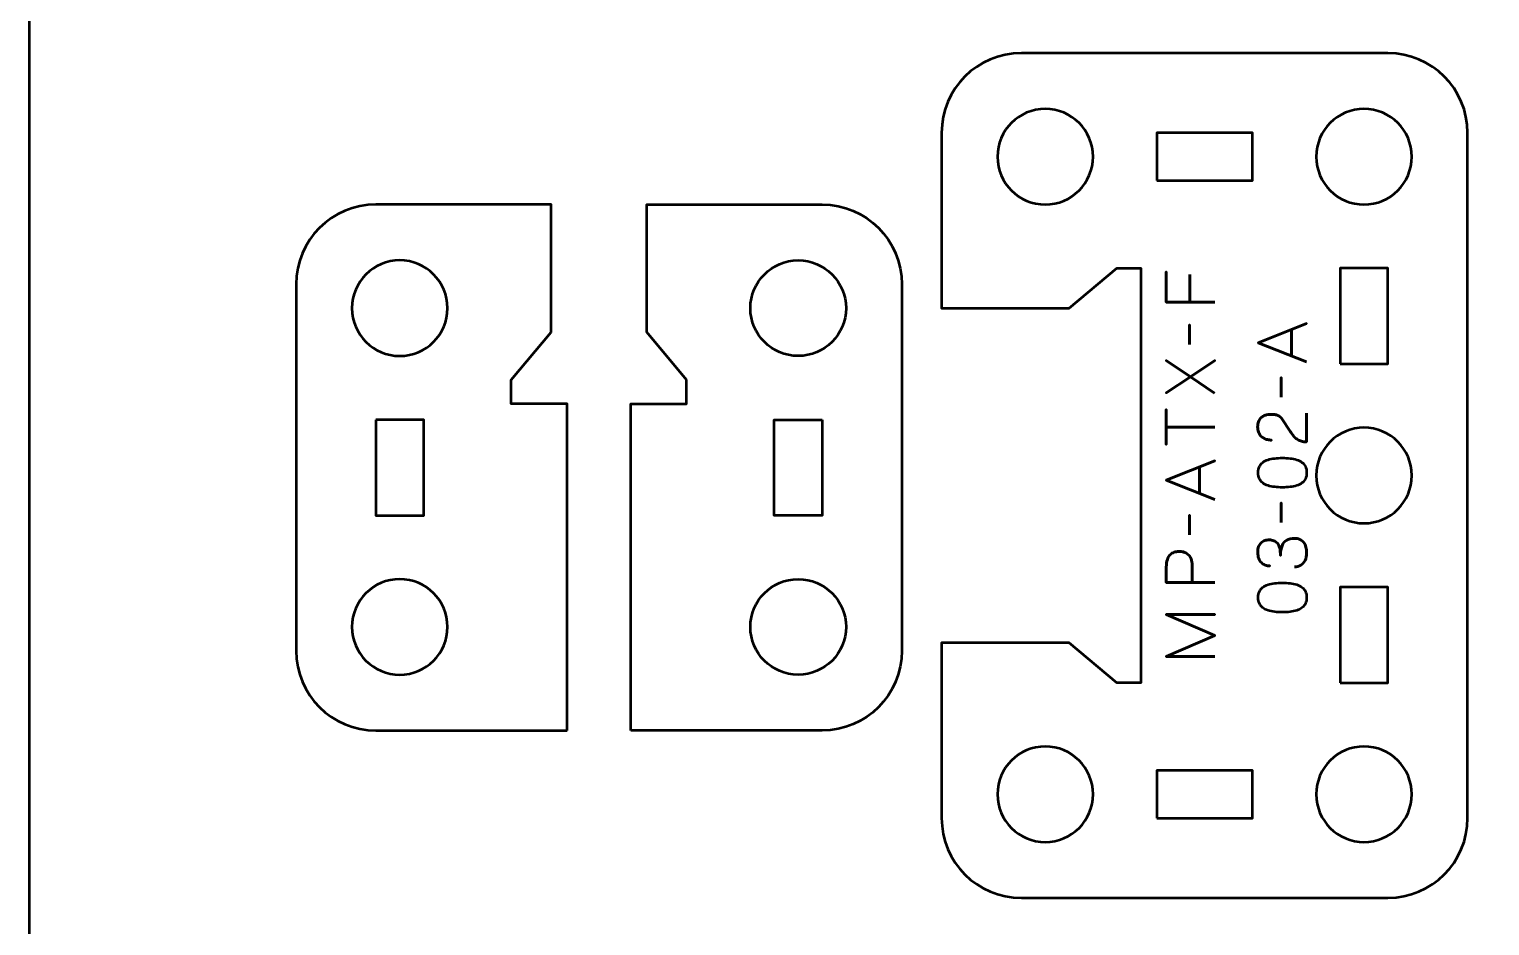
# Model space of a CAD drawing. Header units: centimetres. Extents: x -21 to 0, y -29.7 to 0.
# Drawn here: x -21 to -11.84, y -22.85 to -17.22 of the extents above; entities that cross this region are included whole.
import ezdxf

# ---------------------------------------------------------------- set-up
doc = ezdxf.new("R2010")
doc.units = ezdxf.units.CM
doc.header["$MEASUREMENT"] = 0
doc.layers.add('Layer 1', color=7, linetype='Continuous')

msp = doc.modelspace()

# ---------------------------------------------------------------- linework, layer by layer
at = {"layer": 'Layer 1', "color": 22, "lineweight": 53}
msp.add_open_spline([(-21, -29.19991), (-21, -29.19991), (-21, -0.49996), (-21, -0.49996), (-21, -0.49996), (-21, -0.22299), (-20.77691, 0), (-20.49991, 0), (-20.49991, 0), (-20.49991, 0), (-0.5001, 0), (-0.5001, 0), (-0.5001, 0), (-0.22296, 0), (0, -0.22299), (0, -0.49996), (0, -0.49996), (0, -0.49996), (0, -29.19991), (0, -29.19991), (0, -29.19991), (0, -29.47691), (-0.22296, -29.7), (-0.5001, -29.7), (-0.5001, -29.7), (-0.5001, -29.7), (-20.49991, -29.7), (-20.49991, -29.7), (-20.49991, -29.7), (-20.77691, -29.7), (-21, -29.47691), (-21, -29.19991)], degree=3, knots=[0, 0, 0, 0, 0.125, 0.125, 0.125, 0.125, 0.25, 0.25, 0.25, 0.25, 0.375, 0.375, 0.375, 0.375, 0.5, 0.5, 0.5, 0.5, 0.625, 0.625, 0.625, 0.625, 0.75, 0.75, 0.75, 0.75, 0.875, 0.875, 0.875, 0.875, 1, 1, 1, 1], dxfattribs=at)
at = {"layer": 'Layer 1', "color": 114, "lineweight": 53}
for points, knots in [([(-15.275, -22.17491), (-15.275, -22.17491), (-15.27501, -21.07497), (-15.27501, -21.07497), (-15.27501, -21.07497), (-15.27501, -21.07497), (-14.47501, -21.07498), (-14.47501, -21.07498), (-14.47501, -21.07498), (-14.47501, -21.07498), (-14.175, -21.32498), (-14.175, -21.32498), (-14.175, -21.32498), (-14.175, -21.32498), (-14.025, -21.32498), (-14.025, -21.32498), (-14.025, -21.32498), (-14.025, -21.32498), (-14.025, -21.07497), (-14.025, -21.07497), (-14.025, -21.07497), (-14.025, -21.07497), (-14.025, -18.97498), (-14.025, -18.97498), (-14.025, -18.97498), (-14.025, -18.97498), (-14.025, -18.72498), (-14.025, -18.72498), (-14.025, -18.72498), (-14.025, -18.72498), (-14.175, -18.72498), (-14.175, -18.72498), (-14.175, -18.72498), (-14.175, -18.72498), (-14.475, -18.97498), (-14.475, -18.97498), (-14.475, -18.97498), (-14.475, -18.97498), (-15.275, -18.97498), (-15.275, -18.97498), (-15.275, -18.97498), (-15.275, -18.97498), (-15.275, -17.87505), (-15.275, -17.87505), (-15.275, -17.87505), (-15.275, -17.59792), (-15.0519, -17.37496), (-14.7749, -17.37496), (-14.7749, -17.37496), (-14.7749, -17.37496), (-12.47498, -17.37496), (-12.47498, -17.37496), (-12.47498, -17.37496), (-12.19797, -17.37496), (-11.97502, -17.59792), (-11.97502, -17.87505), (-11.97502, -17.87505), (-11.97502, -17.87505), (-11.97502, -22.17491), (-11.97502, -22.17491), (-11.97502, -22.17491), (-11.97502, -22.45191), (-12.19797, -22.675), (-12.47498, -22.675), (-12.47498, -22.675), (-12.47498, -22.675), (-14.7749, -22.675), (-14.7749, -22.675), (-14.7749, -22.675), (-15.0519, -22.675), (-15.275, -22.45191), (-15.275, -22.17491)], [0, 0, 0, 0, 0.0555556, 0.0555556, 0.0555556, 0.0555556, 0.1111111, 0.1111111, 0.1111111, 0.1111111, 0.1666667, 0.1666667, 0.1666667, 0.1666667, 0.2222222, 0.2222222, 0.2222222, 0.2222222, 0.2777778, 0.2777778, 0.2777778, 0.2777778, 0.3333333, 0.3333333, 0.3333333, 0.3333333, 0.3888889, 0.3888889, 0.3888889, 0.3888889, 0.4444444, 0.4444444, 0.4444444, 0.4444444, 0.5, 0.5, 0.5, 0.5, 0.5555556, 0.5555556, 0.5555556, 0.5555556, 0.6111111, 0.6111111, 0.6111111, 0.6111111, 0.6666667, 0.6666667, 0.6666667, 0.6666667, 0.7222222, 0.7222222, 0.7222222, 0.7222222, 0.7777778, 0.7777778, 0.7777778, 0.7777778, 0.8333333, 0.8333333, 0.8333333, 0.8333333, 0.8888889, 0.8888889, 0.8888889, 0.8888889, 0.9444444, 0.9444444, 0.9444444, 0.9444444, 1, 1, 1, 1]), ([(-17.62501, -21.62497), (-17.62501, -21.62497), (-18.82494, -21.62498), (-18.82494, -21.62498), (-18.82494, -21.62498), (-19.10194, -21.62498), (-19.32503, -21.40203), (-19.32503, -21.12502), (-19.32503, -21.12502), (-19.32503, -21.12502), (-19.32503, -18.8251), (-19.32503, -18.8251), (-19.32503, -18.8251), (-19.32503, -18.5481), (-19.10194, -18.325), (-18.82494, -18.325), (-18.82494, -18.325), (-18.82494, -18.325), (-17.725, -18.32499), (-17.725, -18.32499), (-17.725, -18.32499), (-17.725, -18.32499), (-17.72502, -19.12499), (-17.72502, -19.12499), (-17.72502, -19.12499), (-17.72502, -19.12499), (-17.97502, -19.425), (-17.97502, -19.425), (-17.97502, -19.425), (-17.97502, -19.425), (-17.97502, -19.575), (-17.97502, -19.575), (-17.97502, -19.575), (-17.97502, -19.575), (-17.725, -19.575), (-17.725, -19.575), (-17.725, -19.575), (-17.725, -19.575), (-17.62501, -19.575), (-17.62501, -19.575), (-17.62501, -19.575), (-17.62501, -19.575), (-17.62501, -21.62497), (-17.62501, -21.62497)], [0, 0, 0, 0, 0.0909091, 0.0909091, 0.0909091, 0.0909091, 0.1818182, 0.1818182, 0.1818182, 0.1818182, 0.2727273, 0.2727273, 0.2727273, 0.2727273, 0.3636364, 0.3636364, 0.3636364, 0.3636364, 0.4545455, 0.4545455, 0.4545455, 0.4545455, 0.5454545, 0.5454545, 0.5454545, 0.5454545, 0.6363636, 0.6363636, 0.6363636, 0.6363636, 0.7272727, 0.7272727, 0.7272727, 0.7272727, 0.8181818, 0.8181818, 0.8181818, 0.8181818, 0.9090909, 0.9090909, 0.9090909, 0.9090909, 1, 1, 1, 1]), ([(-17.22503, -21.62497), (-17.22503, -21.62497), (-16.0251, -21.62498), (-16.0251, -21.62498), (-16.0251, -21.62498), (-15.7481, -21.62498), (-15.52501, -21.40203), (-15.52501, -21.12502), (-15.52501, -21.12502), (-15.52501, -21.12502), (-15.52501, -18.8251), (-15.52501, -18.8251), (-15.52501, -18.8251), (-15.52501, -18.5481), (-15.7481, -18.325), (-16.0251, -18.325), (-16.0251, -18.325), (-16.0251, -18.325), (-17.12504, -18.32499), (-17.12504, -18.32499), (-17.12504, -18.32499), (-17.12504, -18.32499), (-17.12502, -19.12499), (-17.12502, -19.12499), (-17.12502, -19.12499), (-17.12502, -19.12499), (-16.87502, -19.425), (-16.87502, -19.425), (-16.87502, -19.425), (-16.87502, -19.425), (-16.87502, -19.575), (-16.87502, -19.575), (-16.87502, -19.575), (-16.87502, -19.575), (-17.12504, -19.575), (-17.12504, -19.575), (-17.12504, -19.575), (-17.12504, -19.575), (-17.22503, -19.575), (-17.22503, -19.575), (-17.22503, -19.575), (-17.22503, -19.575), (-17.22503, -21.62497), (-17.22503, -21.62497)], [0, 0, 0, 0, 0.0909091, 0.0909091, 0.0909091, 0.0909091, 0.1818182, 0.1818182, 0.1818182, 0.1818182, 0.2727273, 0.2727273, 0.2727273, 0.2727273, 0.3636364, 0.3636364, 0.3636364, 0.3636364, 0.4545455, 0.4545455, 0.4545455, 0.4545455, 0.5454545, 0.5454545, 0.5454545, 0.5454545, 0.6363636, 0.6363636, 0.6363636, 0.6363636, 0.7272727, 0.7272727, 0.7272727, 0.7272727, 0.8181818, 0.8181818, 0.8181818, 0.8181818, 0.9090909, 0.9090909, 0.9090909, 0.9090909, 1, 1, 1, 1])]:
    msp.add_open_spline(points, degree=3, knots=knots, dxfattribs=at)
at = {"layer": 'Layer 1', "lineweight": 53}
for points in [[(-14.62497, -17.72499), (-14.4592, -17.72499), (-14.32497, -17.85931), (-14.32497, -18.02498), (-14.32497, -18.02498), (-14.32497, -18.19061), (-14.4592, -18.32498), (-14.62497, -18.32498), (-14.62497, -18.32498), (-14.79063, -18.32498), (-14.92497, -18.19061), (-14.92497, -18.02498), (-14.92497, -18.02498), (-14.92497, -17.85931), (-14.79063, -17.72499), (-14.62497, -17.72499)], [(-12.62491, -17.72499), (-12.45928, -17.72499), (-12.3249, -17.85931), (-12.3249, -18.02498), (-12.3249, -18.02498), (-12.3249, -18.19061), (-12.45928, -18.32498), (-12.62491, -18.32498), (-12.62491, -18.32498), (-12.79068, -18.32498), (-12.92491, -18.19061), (-12.92491, -18.02498), (-12.92491, -18.02498), (-12.92491, -17.85931), (-12.79068, -17.72499), (-12.62491, -17.72499)], [(-13.92495, -18.17505), (-13.92495, -18.17505), (-13.92495, -17.87505), (-13.92495, -17.87505), (-13.92495, -17.87505), (-13.92495, -17.87505), (-13.32496, -17.87505), (-13.32496, -17.87505), (-13.32496, -17.87505), (-13.32496, -17.87505), (-13.32496, -18.17505), (-13.32496, -18.17505), (-13.32496, -18.17505), (-13.32496, -18.17505), (-13.92495, -18.17505), (-13.92495, -18.17505)], [(-18.375, -18.97503), (-18.375, -19.1408), (-18.50923, -19.27503), (-18.67501, -19.27503), (-18.67501, -19.27503), (-18.84067, -19.27503), (-18.97501, -19.1408), (-18.97501, -18.97503), (-18.97501, -18.97503), (-18.97501, -18.80937), (-18.84067, -18.67503), (-18.67501, -18.67503), (-18.67501, -18.67503), (-18.50923, -18.67503), (-18.375, -18.80937), (-18.375, -18.97503)], [(-16.47504, -18.97503), (-16.47504, -19.1408), (-16.34081, -19.27503), (-16.17503, -19.27503), (-16.17503, -19.27503), (-16.00937, -19.27503), (-15.87503, -19.1408), (-15.87503, -18.97503), (-15.87503, -18.97503), (-15.87503, -18.80937), (-16.00937, -18.67503), (-16.17503, -18.67503), (-16.17503, -18.67503), (-16.34081, -18.67503), (-16.47504, -18.80937), (-16.47504, -18.97503)], [(-12.77498, -19.325), (-12.77498, -19.325), (-12.77498, -18.725), (-12.77498, -18.725), (-12.77498, -18.725), (-12.77498, -18.725), (-12.47498, -18.725), (-12.47498, -18.725), (-12.47498, -18.725), (-12.47498, -18.725), (-12.47498, -19.325), (-12.47498, -19.325), (-12.47498, -19.325), (-12.47498, -19.325), (-12.77498, -19.325), (-12.77498, -19.325)], [(-18.82494, -19.67505), (-18.82494, -19.67505), (-18.52493, -19.67505), (-18.52493, -19.67505), (-18.52493, -19.67505), (-18.52493, -19.67505), (-18.52493, -20.27504), (-18.52493, -20.27504), (-18.52493, -20.27504), (-18.52493, -20.27504), (-18.82494, -20.27504), (-18.82494, -20.27504), (-18.82494, -20.27504), (-18.82494, -20.27504), (-18.82494, -19.67505), (-18.82494, -19.67505)], [(-16.0251, -19.67505), (-16.0251, -19.67505), (-16.32511, -19.67505), (-16.32511, -19.67505), (-16.32511, -19.67505), (-16.32511, -19.67505), (-16.32511, -20.27504), (-16.32511, -20.27504), (-16.32511, -20.27504), (-16.32511, -20.27504), (-16.0251, -20.27504), (-16.0251, -20.27504), (-16.0251, -20.27504), (-16.0251, -20.27504), (-16.0251, -19.67505), (-16.0251, -19.67505)], [(-12.62491, -19.72491), (-12.45928, -19.72491), (-12.3249, -19.85928), (-12.3249, -20.02491), (-12.3249, -20.02491), (-12.3249, -20.19068), (-12.45928, -20.32491), (-12.62491, -20.32491), (-12.62491, -20.32491), (-12.79068, -20.32491), (-12.92491, -20.19068), (-12.92491, -20.02491), (-12.92491, -20.02491), (-12.92491, -19.85928), (-12.79068, -19.72491), (-12.62491, -19.72491)], [(-18.375, -20.97509), (-18.375, -21.14072), (-18.50923, -21.2751), (-18.67501, -21.2751), (-18.67501, -21.2751), (-18.84067, -21.2751), (-18.97501, -21.14072), (-18.97501, -20.97509), (-18.97501, -20.97509), (-18.97501, -20.80932), (-18.84067, -20.67509), (-18.67501, -20.67509), (-18.67501, -20.67509), (-18.50923, -20.67509), (-18.375, -20.80932), (-18.375, -20.97509)], [(-16.47504, -20.97509), (-16.47504, -21.14072), (-16.34081, -21.2751), (-16.17503, -21.2751), (-16.17503, -21.2751), (-16.00937, -21.2751), (-15.87503, -21.14072), (-15.87503, -20.97509), (-15.87503, -20.97509), (-15.87503, -20.80932), (-16.00937, -20.67509), (-16.17503, -20.67509), (-16.17503, -20.67509), (-16.34081, -20.67509), (-16.47504, -20.80932), (-16.47504, -20.97509)], [(-12.77498, -21.32496), (-12.77498, -21.32496), (-12.77498, -20.72496), (-12.77498, -20.72496), (-12.77498, -20.72496), (-12.77498, -20.72496), (-12.47498, -20.72496), (-12.47498, -20.72496), (-12.47498, -20.72496), (-12.47498, -20.72496), (-12.47498, -21.32496), (-12.47498, -21.32496), (-12.47498, -21.32496), (-12.47498, -21.32496), (-12.77498, -21.32496), (-12.77498, -21.32496)], [(-14.62497, -21.72497), (-14.4592, -21.72497), (-14.32497, -21.8592), (-14.32497, -22.02498), (-14.32497, -22.02498), (-14.32497, -22.19064), (-14.4592, -22.32498), (-14.62497, -22.32498), (-14.62497, -22.32498), (-14.79063, -22.32498), (-14.92497, -22.19064), (-14.92497, -22.02498), (-14.92497, -22.02498), (-14.92497, -21.8592), (-14.79063, -21.72497), (-14.62497, -21.72497)], [(-12.62491, -21.72497), (-12.45928, -21.72497), (-12.3249, -21.8592), (-12.3249, -22.02498), (-12.3249, -22.02498), (-12.3249, -22.19064), (-12.45928, -22.32498), (-12.62491, -22.32498), (-12.62491, -22.32498), (-12.79068, -22.32498), (-12.92491, -22.19064), (-12.92491, -22.02498), (-12.92491, -22.02498), (-12.92491, -21.8592), (-12.79068, -21.72497), (-12.62491, -21.72497)], [(-13.92495, -22.17491), (-13.92495, -22.17491), (-13.92495, -21.8749), (-13.92495, -21.8749), (-13.92495, -21.8749), (-13.92495, -21.8749), (-13.32496, -21.8749), (-13.32496, -21.8749), (-13.32496, -21.8749), (-13.32496, -21.8749), (-13.32496, -22.17491), (-13.32496, -22.17491), (-13.32496, -22.17491), (-13.32496, -22.17491), (-13.92495, -22.17491), (-13.92495, -22.17491)]]:
    msp.add_open_spline(points, degree=3, knots=[0, 0, 0, 0, 0.25, 0.25, 0.25, 0.25, 0.5, 0.5, 0.5, 0.5, 0.75, 0.75, 0.75, 0.75, 1, 1, 1, 1], dxfattribs=at)
at = {"layer": 'Layer 1', "color": 30, "lineweight": 53}
for points, knots in [([(-13.55995, -18.93681), (-13.55995, -18.93681), (-13.86517, -18.93681), (-13.86517, -18.93681), (-13.86517, -18.93681), (-13.86517, -18.93681), (-13.86517, -18.74758), (-13.86517, -18.74758), (-13.86517, -18.74758), (-13.86517, -18.74758), (-13.86517, -18.93681), (-13.86517, -18.93681), (-13.86517, -18.93681), (-13.86517, -18.93681), (-13.55995, -18.93681), (-13.55995, -18.93681)], [0, 0, 0, 0, 0.25, 0.25, 0.25, 0.25, 0.5, 0.5, 0.5, 0.5, 0.75, 0.75, 0.75, 0.75, 1, 1, 1, 1]), ([(-13.71701, -18.76494), (-13.71701, -18.76494), (-13.71701, -18.93681), (-13.71701, -18.93681), (-13.71701, -18.93681), (-13.71701, -18.93681), (-13.71701, -18.76494), (-13.71701, -18.76494)], [0, 0, 0, 0, 0.5, 0.5, 0.5, 0.5, 1, 1, 1, 1]), ([(-13.71955, -19.20266), (-13.71955, -19.20266), (-13.71955, -19.07947), (-13.71955, -19.07947), (-13.71955, -19.07947), (-13.71955, -19.07947), (-13.71955, -19.20266), (-13.71955, -19.20266)], [0, 0, 0, 0, 0.5, 0.5, 0.5, 0.5, 1, 1, 1, 1]), ([(-12.98464, -19.31293), (-12.98464, -19.31293), (-13.28986, -19.19186), (-13.28986, -19.19186), (-13.28986, -19.19186), (-13.28986, -19.19186), (-12.98464, -19.07036), (-12.98464, -19.07036), (-12.98464, -19.07036), (-12.98464, -19.07036), (-13.28986, -19.19186), (-13.28986, -19.19186), (-13.28986, -19.19186), (-13.28986, -19.19186), (-12.98464, -19.31293), (-12.98464, -19.31293)], [0, 0, 0, 0, 0.25, 0.25, 0.25, 0.25, 0.5, 0.5, 0.5, 0.5, 0.75, 0.75, 0.75, 0.75, 1, 1, 1, 1]), ([(-13.08074, -19.27483), (-13.08074, -19.27483), (-13.08074, -19.10889), (-13.08074, -19.10889), (-13.08074, -19.10889), (-13.08074, -19.10889), (-13.08074, -19.27483), (-13.08074, -19.27483)], [0, 0, 0, 0, 0.5, 0.5, 0.5, 0.5, 1, 1, 1, 1]), ([(-13.56207, -19.5083), (-13.56207, -19.5083), (-13.71362, -19.40585), (-13.71362, -19.40585), (-13.71362, -19.40585), (-13.71362, -19.40585), (-13.86517, -19.50661), (-13.86517, -19.50661), (-13.86517, -19.50661), (-13.86517, -19.50661), (-13.71362, -19.40585), (-13.71362, -19.40585), (-13.71362, -19.40585), (-13.71362, -19.40585), (-13.86517, -19.30383), (-13.86517, -19.30383), (-13.86517, -19.30383), (-13.86517, -19.30383), (-13.71362, -19.40585), (-13.71362, -19.40585), (-13.71362, -19.40585), (-13.71362, -19.40585), (-13.55995, -19.30383), (-13.55995, -19.30383), (-13.55995, -19.30383), (-13.55995, -19.30383), (-13.71362, -19.40585), (-13.71362, -19.40585), (-13.71362, -19.40585), (-13.71362, -19.40585), (-13.56207, -19.5083), (-13.56207, -19.5083)], [0, 0, 0, 0, 0.125, 0.125, 0.125, 0.125, 0.25, 0.25, 0.25, 0.25, 0.375, 0.375, 0.375, 0.375, 0.5, 0.5, 0.5, 0.5, 0.625, 0.625, 0.625, 0.625, 0.75, 0.75, 0.75, 0.75, 0.875, 0.875, 0.875, 0.875, 1, 1, 1, 1]), ([(-13.14424, -19.53306), (-13.14424, -19.53306), (-13.14424, -19.40987), (-13.14424, -19.40987), (-13.14424, -19.40987), (-13.14424, -19.40987), (-13.14424, -19.53306), (-13.14424, -19.53306)], [0, 0, 0, 0, 0.5, 0.5, 0.5, 0.5, 1, 1, 1, 1]), ([(-13.55995, -19.72081), (-13.55995, -19.72081), (-13.86517, -19.72081), (-13.86517, -19.72081), (-13.86517, -19.72081), (-13.86517, -19.72081), (-13.86517, -19.83045), (-13.86517, -19.83045), (-13.86517, -19.83045), (-13.86517, -19.83045), (-13.86517, -19.61032), (-13.86517, -19.61032), (-13.86517, -19.61032), (-13.86517, -19.61032), (-13.86517, -19.72081), (-13.86517, -19.72081), (-13.86517, -19.72081), (-13.86517, -19.72081), (-13.55995, -19.72081), (-13.55995, -19.72081)], [0, 0, 0, 0, 0.2, 0.2, 0.2, 0.2, 0.4, 0.4, 0.4, 0.4, 0.6, 0.6, 0.6, 0.6, 0.8, 0.8, 0.8, 0.8, 1, 1, 1, 1]), ([(-12.98464, -19.63296), (-12.98464, -19.63296), (-12.98464, -19.81457), (-12.98464, -19.81457), (-12.98464, -19.81457), (-12.99692, -19.81422), (-13.00778, -19.81267), (-13.0171, -19.81005), (-13.0171, -19.81005), (-13.02641, -19.80737), (-13.03459, -19.80378), (-13.04165, -19.79933), (-13.04165, -19.79933), (-13.0487, -19.79481), (-13.05498, -19.78966), (-13.06049, -19.78381), (-13.06049, -19.78381), (-13.06606, -19.77795), (-13.07114, -19.77167), (-13.07594, -19.7649), (-13.07594, -19.7649), (-13.08067, -19.75813), (-13.08539, -19.75114), (-13.09005, -19.74387), (-13.09005, -19.74387), (-13.09005, -19.74387), (-13.13831, -19.67148), (-13.13831, -19.67148), (-13.13831, -19.67148), (-13.14353, -19.66408), (-13.14917, -19.65829), (-13.15538, -19.6542), (-13.15538, -19.6542), (-13.16152, -19.65004), (-13.16801, -19.64714), (-13.17479, -19.64538), (-13.17479, -19.64538), (-13.18163, -19.64369), (-13.18854, -19.64263), (-13.19567, -19.64228), (-13.19567, -19.64228), (-13.2028, -19.64192), (-13.20992, -19.64178), (-13.21705, -19.64185), (-13.21705, -19.64185), (-13.2229, -19.64185), (-13.22918, -19.64263), (-13.23596, -19.64418), (-13.23596, -19.64418), (-13.24266, -19.6458), (-13.24936, -19.64834), (-13.25599, -19.65194), (-13.25599, -19.65194), (-13.26263, -19.65554), (-13.26869, -19.66034), (-13.2742, -19.66633), (-13.2742, -19.66633), (-13.27963, -19.67233), (-13.284, -19.67974), (-13.28732, -19.68856), (-13.28732, -19.68856), (-13.29064, -19.69738), (-13.29233, -19.70775), (-13.2924, -19.71974), (-13.2924, -19.71974), (-13.29233, -19.73181), (-13.29064, -19.74246), (-13.28739, -19.75164), (-13.28739, -19.75164), (-13.28415, -19.76081), (-13.27963, -19.76864), (-13.27392, -19.77513), (-13.27392, -19.77513), (-13.2682, -19.78162), (-13.26157, -19.78684), (-13.25416, -19.79093), (-13.25416, -19.79093), (-13.24675, -19.79503), (-13.23885, -19.79799), (-13.23052, -19.79989), (-13.23052, -19.79989), (-13.2222, -19.8018), (-13.21373, -19.80272), (-13.20519, -19.80272), (-13.20519, -19.80272), (-13.21373, -19.80272), (-13.2222, -19.8018), (-13.23052, -19.79989), (-13.23052, -19.79989), (-13.23885, -19.79799), (-13.24675, -19.79503), (-13.25416, -19.79093), (-13.25416, -19.79093), (-13.26157, -19.78684), (-13.2682, -19.78162), (-13.27392, -19.77513), (-13.27392, -19.77513), (-13.27963, -19.76864), (-13.28415, -19.76081), (-13.28739, -19.75164), (-13.28739, -19.75164), (-13.29064, -19.74246), (-13.29233, -19.73181), (-13.2924, -19.71974), (-13.2924, -19.71974), (-13.29233, -19.70775), (-13.29064, -19.69738), (-13.28732, -19.68856), (-13.28732, -19.68856), (-13.284, -19.67974), (-13.27963, -19.67233), (-13.2742, -19.66633), (-13.2742, -19.66633), (-13.26869, -19.66034), (-13.26263, -19.65554), (-13.25599, -19.65194), (-13.25599, -19.65194), (-13.24936, -19.64834), (-13.24266, -19.6458), (-13.23596, -19.64418), (-13.23596, -19.64418), (-13.22918, -19.64263), (-13.2229, -19.64185), (-13.21705, -19.64185), (-13.21705, -19.64185), (-13.20992, -19.64178), (-13.2028, -19.64192), (-13.19567, -19.64228), (-13.19567, -19.64228), (-13.18854, -19.64263), (-13.18163, -19.64369), (-13.17479, -19.64538), (-13.17479, -19.64538), (-13.16801, -19.64714), (-13.16152, -19.65004), (-13.15538, -19.6542), (-13.15538, -19.6542), (-13.14917, -19.65829), (-13.14353, -19.66408), (-13.13831, -19.67148), (-13.13831, -19.67148), (-13.13831, -19.67148), (-13.09005, -19.74387), (-13.09005, -19.74387), (-13.09005, -19.74387), (-13.08539, -19.75114), (-13.08067, -19.75813), (-13.07594, -19.7649), (-13.07594, -19.7649), (-13.07114, -19.77167), (-13.06606, -19.77795), (-13.06049, -19.78381), (-13.06049, -19.78381), (-13.05498, -19.78966), (-13.0487, -19.79481), (-13.04165, -19.79933), (-13.04165, -19.79933), (-13.03459, -19.80378), (-13.02641, -19.80737), (-13.0171, -19.81005), (-13.0171, -19.81005), (-13.00778, -19.81267), (-12.99692, -19.81422), (-12.98464, -19.81457), (-12.98464, -19.81457), (-12.98464, -19.81457), (-12.98464, -19.63296), (-12.98464, -19.63296)], [0, 0, 0, 0, 0.0238095, 0.0238095, 0.0238095, 0.0238095, 0.047619, 0.047619, 0.047619, 0.047619, 0.0714286, 0.0714286, 0.0714286, 0.0714286, 0.0952381, 0.0952381, 0.0952381, 0.0952381, 0.1190476, 0.1190476, 0.1190476, 0.1190476, 0.1428571, 0.1428571, 0.1428571, 0.1428571, 0.1666667, 0.1666667, 0.1666667, 0.1666667, 0.1904762, 0.1904762, 0.1904762, 0.1904762, 0.2142857, 0.2142857, 0.2142857, 0.2142857, 0.2380952, 0.2380952, 0.2380952, 0.2380952, 0.2619048, 0.2619048, 0.2619048, 0.2619048, 0.2857143, 0.2857143, 0.2857143, 0.2857143, 0.3095238, 0.3095238, 0.3095238, 0.3095238, 0.3333333, 0.3333333, 0.3333333, 0.3333333, 0.3571429, 0.3571429, 0.3571429, 0.3571429, 0.3809524, 0.3809524, 0.3809524, 0.3809524, 0.4047619, 0.4047619, 0.4047619, 0.4047619, 0.4285714, 0.4285714, 0.4285714, 0.4285714, 0.452381, 0.452381, 0.452381, 0.452381, 0.4761905, 0.4761905, 0.4761905, 0.4761905, 0.5, 0.5, 0.5, 0.5, 0.5238095, 0.5238095, 0.5238095, 0.5238095, 0.547619, 0.547619, 0.547619, 0.547619, 0.5714286, 0.5714286, 0.5714286, 0.5714286, 0.5952381, 0.5952381, 0.5952381, 0.5952381, 0.6190476, 0.6190476, 0.6190476, 0.6190476, 0.6428571, 0.6428571, 0.6428571, 0.6428571, 0.6666667, 0.6666667, 0.6666667, 0.6666667, 0.6904762, 0.6904762, 0.6904762, 0.6904762, 0.7142857, 0.7142857, 0.7142857, 0.7142857, 0.7380952, 0.7380952, 0.7380952, 0.7380952, 0.7619048, 0.7619048, 0.7619048, 0.7619048, 0.7857143, 0.7857143, 0.7857143, 0.7857143, 0.8095238, 0.8095238, 0.8095238, 0.8095238, 0.8333333, 0.8333333, 0.8333333, 0.8333333, 0.8571429, 0.8571429, 0.8571429, 0.8571429, 0.8809524, 0.8809524, 0.8809524, 0.8809524, 0.9047619, 0.9047619, 0.9047619, 0.9047619, 0.9285714, 0.9285714, 0.9285714, 0.9285714, 0.952381, 0.952381, 0.952381, 0.952381, 0.9761905, 0.9761905, 0.9761905, 0.9761905, 1, 1, 1, 1]), ([(-13.55995, -20.17631), (-13.55995, -20.17631), (-13.86517, -20.05524), (-13.86517, -20.05524), (-13.86517, -20.05524), (-13.86517, -20.05524), (-13.55995, -19.93374), (-13.55995, -19.93374), (-13.55995, -19.93374), (-13.55995, -19.93374), (-13.86517, -20.05524), (-13.86517, -20.05524), (-13.86517, -20.05524), (-13.86517, -20.05524), (-13.55995, -20.17631), (-13.55995, -20.17631)], [0, 0, 0, 0, 0.25, 0.25, 0.25, 0.25, 0.5, 0.5, 0.5, 0.5, 0.75, 0.75, 0.75, 0.75, 1, 1, 1, 1]), ([(-13.65605, -20.13821), (-13.65605, -20.13821), (-13.65605, -19.97227), (-13.65605, -19.97227), (-13.65605, -19.97227), (-13.65605, -19.97227), (-13.65605, -20.13821), (-13.65605, -20.13821)], [0, 0, 0, 0, 0.5, 0.5, 0.5, 0.5, 1, 1, 1, 1]), ([(-12.98464, -20.00718), (-12.98471, -19.99237), (-12.98732, -19.9796), (-12.9924, -19.96894), (-12.9924, -19.96894), (-12.99748, -19.95836), (-13.00475, -19.94954), (-13.01399, -19.94249), (-13.01399, -19.94249), (-13.0233, -19.9355), (-13.03431, -19.93), (-13.04701, -19.92591), (-13.04701, -19.92591), (-13.05971, -19.92188), (-13.07361, -19.91899), (-13.08885, -19.91737), (-13.08885, -19.91737), (-13.10409, -19.91567), (-13.12011, -19.91483), (-13.13704, -19.9149), (-13.13704, -19.9149), (-13.1539, -19.91483), (-13.16992, -19.91567), (-13.18509, -19.91737), (-13.18509, -19.91737), (-13.20026, -19.91899), (-13.21423, -19.92188), (-13.22693, -19.92591), (-13.22693, -19.92591), (-13.23956, -19.93), (-13.25056, -19.9355), (-13.25995, -19.94249), (-13.25995, -19.94249), (-13.26926, -19.94954), (-13.27653, -19.95836), (-13.28161, -19.96894), (-13.28161, -19.96894), (-13.28676, -19.9796), (-13.28937, -19.99237), (-13.28944, -20.00718), (-13.28944, -20.00718), (-13.28937, -20.022), (-13.28676, -20.03477), (-13.28161, -20.04543), (-13.28161, -20.04543), (-13.27653, -20.05601), (-13.26926, -20.06483), (-13.25995, -20.07188), (-13.25995, -20.07188), (-13.25056, -20.07887), (-13.23956, -20.08437), (-13.22693, -20.08846), (-13.22693, -20.08846), (-13.21423, -20.09249), (-13.20026, -20.09538), (-13.18509, -20.097), (-13.18509, -20.097), (-13.16992, -20.09869), (-13.1539, -20.09954), (-13.13704, -20.09947), (-13.13704, -20.09947), (-13.12011, -20.09954), (-13.10409, -20.09869), (-13.08885, -20.097), (-13.08885, -20.097), (-13.07361, -20.09538), (-13.05971, -20.09249), (-13.04701, -20.08846), (-13.04701, -20.08846), (-13.03431, -20.08437), (-13.0233, -20.07887), (-13.01399, -20.07188), (-13.01399, -20.07188), (-13.00475, -20.06483), (-12.99748, -20.05601), (-12.9924, -20.04543), (-12.9924, -20.04543), (-12.98732, -20.03477), (-12.98471, -20.022), (-12.98464, -20.00718)], [0, 0, 0, 0, 0.05, 0.05, 0.05, 0.05, 0.1, 0.1, 0.1, 0.1, 0.15, 0.15, 0.15, 0.15, 0.2, 0.2, 0.2, 0.2, 0.25, 0.25, 0.25, 0.25, 0.3, 0.3, 0.3, 0.3, 0.35, 0.35, 0.35, 0.35, 0.4, 0.4, 0.4, 0.4, 0.45, 0.45, 0.45, 0.45, 0.5, 0.5, 0.5, 0.5, 0.55, 0.55, 0.55, 0.55, 0.6, 0.6, 0.6, 0.6, 0.65, 0.65, 0.65, 0.65, 0.7, 0.7, 0.7, 0.7, 0.75, 0.75, 0.75, 0.75, 0.8, 0.8, 0.8, 0.8, 0.85, 0.85, 0.85, 0.85, 0.9, 0.9, 0.9, 0.9, 0.95, 0.95, 0.95, 0.95, 1, 1, 1, 1]), ([(-12.98464, -20.00718), (-12.98471, -19.99237), (-12.98732, -19.9796), (-12.9924, -19.96894), (-12.9924, -19.96894), (-12.99748, -19.95836), (-13.00475, -19.94954), (-13.01399, -19.94249), (-13.01399, -19.94249), (-13.0233, -19.9355), (-13.03431, -19.93), (-13.04701, -19.92591), (-13.04701, -19.92591), (-13.05971, -19.92188), (-13.07361, -19.91899), (-13.08885, -19.91737), (-13.08885, -19.91737), (-13.10409, -19.91567), (-13.12011, -19.91483), (-13.13704, -19.9149), (-13.13704, -19.9149), (-13.1539, -19.91483), (-13.16992, -19.91567), (-13.18509, -19.91737), (-13.18509, -19.91737), (-13.20026, -19.91899), (-13.21423, -19.92188), (-13.22693, -19.92591), (-13.22693, -19.92591), (-13.23956, -19.93), (-13.25056, -19.9355), (-13.25995, -19.94249), (-13.25995, -19.94249), (-13.26926, -19.94954), (-13.27653, -19.95836), (-13.28161, -19.96894), (-13.28161, -19.96894), (-13.28676, -19.9796), (-13.28937, -19.99237), (-13.28944, -20.00718), (-13.28944, -20.00718), (-13.28937, -20.022), (-13.28676, -20.03477), (-13.28161, -20.04543), (-13.28161, -20.04543), (-13.27653, -20.05601), (-13.26926, -20.06483), (-13.25995, -20.07188), (-13.25995, -20.07188), (-13.25056, -20.07887), (-13.23956, -20.08437), (-13.22693, -20.08846), (-13.22693, -20.08846), (-13.21423, -20.09249), (-13.20026, -20.09538), (-13.18509, -20.097), (-13.18509, -20.097), (-13.16992, -20.09869), (-13.1539, -20.09954), (-13.13704, -20.09947), (-13.13704, -20.09947), (-13.12011, -20.09954), (-13.10409, -20.09869), (-13.08885, -20.097), (-13.08885, -20.097), (-13.07361, -20.09538), (-13.05971, -20.09249), (-13.04701, -20.08846), (-13.04701, -20.08846), (-13.03431, -20.08437), (-13.0233, -20.07887), (-13.01399, -20.07188), (-13.01399, -20.07188), (-13.00475, -20.06483), (-12.99748, -20.05601), (-12.9924, -20.04543), (-12.9924, -20.04543), (-12.98732, -20.03477), (-12.98471, -20.022), (-12.98464, -20.00718)], [0, 0, 0, 0, 0.05, 0.05, 0.05, 0.05, 0.1, 0.1, 0.1, 0.1, 0.15, 0.15, 0.15, 0.15, 0.2, 0.2, 0.2, 0.2, 0.25, 0.25, 0.25, 0.25, 0.3, 0.3, 0.3, 0.3, 0.35, 0.35, 0.35, 0.35, 0.4, 0.4, 0.4, 0.4, 0.45, 0.45, 0.45, 0.45, 0.5, 0.5, 0.5, 0.5, 0.55, 0.55, 0.55, 0.55, 0.6, 0.6, 0.6, 0.6, 0.65, 0.65, 0.65, 0.65, 0.7, 0.7, 0.7, 0.7, 0.75, 0.75, 0.75, 0.75, 0.8, 0.8, 0.8, 0.8, 0.85, 0.85, 0.85, 0.85, 0.9, 0.9, 0.9, 0.9, 0.95, 0.95, 0.95, 0.95, 1, 1, 1, 1]), ([(-13.14424, -20.3196), (-13.14424, -20.3196), (-13.14424, -20.19641), (-13.14424, -20.19641), (-13.14424, -20.19641), (-13.14424, -20.19641), (-13.14424, -20.3196), (-13.14424, -20.3196)], [0, 0, 0, 0, 0.5, 0.5, 0.5, 0.5, 1, 1, 1, 1]), ([(-13.71955, -20.39644), (-13.71955, -20.39644), (-13.71955, -20.27325), (-13.71955, -20.27325), (-13.71955, -20.27325), (-13.71955, -20.27325), (-13.71955, -20.39644), (-13.71955, -20.39644)], [0, 0, 0, 0, 0.5, 0.5, 0.5, 0.5, 1, 1, 1, 1]), ([(-13.06126, -20.59815), (-13.04602, -20.59808), (-13.03276, -20.59455), (-13.02126, -20.58757), (-13.02126, -20.58757), (-13.00983, -20.58058), (-13.00087, -20.57063), (-12.99445, -20.55765), (-12.99445, -20.55765), (-12.98803, -20.54467), (-12.98478, -20.52908), (-12.98464, -20.51094), (-12.98464, -20.51094), (-12.98464, -20.49733), (-12.98605, -20.48498), (-12.98901, -20.47376), (-12.98901, -20.47376), (-12.99198, -20.46261), (-12.99656, -20.45302), (-13.00284, -20.4449), (-13.00284, -20.4449), (-13.00912, -20.43679), (-13.01724, -20.43058), (-13.02711, -20.42614), (-13.02711, -20.42614), (-13.03706, -20.42176), (-13.04899, -20.41958), (-13.06296, -20.41951), (-13.06296, -20.41951), (-13.08158, -20.41943), (-13.09732, -20.42324), (-13.11009, -20.43079), (-13.11009, -20.43079), (-13.12286, -20.43834), (-13.13245, -20.45006), (-13.13901, -20.46579), (-13.13901, -20.46579), (-13.14558, -20.48152), (-13.14889, -20.5017), (-13.14889, -20.52618), (-13.14889, -20.52618), (-13.14882, -20.50791), (-13.15051, -20.4926), (-13.15397, -20.48011), (-13.15397, -20.48011), (-13.15743, -20.46769), (-13.1623, -20.45775), (-13.16865, -20.45027), (-13.16865, -20.45027), (-13.17493, -20.44279), (-13.18241, -20.43736), (-13.19101, -20.43411), (-13.19101, -20.43411), (-13.19955, -20.43079), (-13.20893, -20.42917), (-13.21916, -20.42924), (-13.21916, -20.42924), (-13.2294, -20.42917), (-13.23885, -20.43058), (-13.2476, -20.4334), (-13.2476, -20.4334), (-13.25635, -20.43616), (-13.26404, -20.44067), (-13.2706, -20.44681), (-13.2706, -20.44681), (-13.27716, -20.45295), (-13.28231, -20.46106), (-13.28598, -20.47101), (-13.28598, -20.47101), (-13.28965, -20.48103), (-13.29148, -20.49324), (-13.29155, -20.50756), (-13.29155, -20.50756), (-13.29148, -20.52181), (-13.28937, -20.5343), (-13.28527, -20.54488), (-13.28527, -20.54488), (-13.28118, -20.55554), (-13.27561, -20.56428), (-13.26848, -20.57134), (-13.26848, -20.57134), (-13.26136, -20.57832), (-13.25324, -20.58355), (-13.24407, -20.587), (-13.24407, -20.587), (-13.2349, -20.59053), (-13.22516, -20.59222), (-13.21493, -20.59222), (-13.21493, -20.59222), (-13.22516, -20.59222), (-13.2349, -20.59053), (-13.24407, -20.587), (-13.24407, -20.587), (-13.25324, -20.58355), (-13.26136, -20.57832), (-13.26848, -20.57134), (-13.26848, -20.57134), (-13.27561, -20.56428), (-13.28118, -20.55554), (-13.28527, -20.54488), (-13.28527, -20.54488), (-13.28937, -20.5343), (-13.29148, -20.52181), (-13.29155, -20.50756), (-13.29155, -20.50756), (-13.29148, -20.49324), (-13.28965, -20.48103), (-13.28598, -20.47101), (-13.28598, -20.47101), (-13.28231, -20.46106), (-13.27716, -20.45295), (-13.2706, -20.44681), (-13.2706, -20.44681), (-13.26404, -20.44067), (-13.25635, -20.43616), (-13.2476, -20.4334), (-13.2476, -20.4334), (-13.23885, -20.43058), (-13.2294, -20.42917), (-13.21916, -20.42924), (-13.21916, -20.42924), (-13.20893, -20.42917), (-13.19955, -20.43079), (-13.19101, -20.43411), (-13.19101, -20.43411), (-13.18241, -20.43736), (-13.17493, -20.44279), (-13.16865, -20.45027), (-13.16865, -20.45027), (-13.1623, -20.45775), (-13.15743, -20.46769), (-13.15397, -20.48011), (-13.15397, -20.48011), (-13.15051, -20.4926), (-13.14882, -20.50791), (-13.14889, -20.52618), (-13.14889, -20.52618), (-13.14889, -20.5017), (-13.14558, -20.48152), (-13.13901, -20.46579), (-13.13901, -20.46579), (-13.13245, -20.45006), (-13.12286, -20.43834), (-13.11009, -20.43079), (-13.11009, -20.43079), (-13.09732, -20.42324), (-13.08158, -20.41943), (-13.06296, -20.41951), (-13.06296, -20.41951), (-13.04899, -20.41958), (-13.03706, -20.42176), (-13.02711, -20.42614), (-13.02711, -20.42614), (-13.01724, -20.43058), (-13.00912, -20.43679), (-13.00284, -20.4449), (-13.00284, -20.4449), (-12.99656, -20.45302), (-12.99198, -20.46261), (-12.98901, -20.47376), (-12.98901, -20.47376), (-12.98605, -20.48498), (-12.98464, -20.49733), (-12.98464, -20.51094), (-12.98464, -20.51094), (-12.98478, -20.52908), (-12.98803, -20.54467), (-12.99445, -20.55765), (-12.99445, -20.55765), (-13.00087, -20.57063), (-13.00983, -20.58058), (-13.02126, -20.58757), (-13.02126, -20.58757), (-13.03276, -20.59455), (-13.04602, -20.59808), (-13.06126, -20.59815)], [0, 0, 0, 0, 0.0227273, 0.0227273, 0.0227273, 0.0227273, 0.0454545, 0.0454545, 0.0454545, 0.0454545, 0.0681818, 0.0681818, 0.0681818, 0.0681818, 0.0909091, 0.0909091, 0.0909091, 0.0909091, 0.1136364, 0.1136364, 0.1136364, 0.1136364, 0.1363636, 0.1363636, 0.1363636, 0.1363636, 0.1590909, 0.1590909, 0.1590909, 0.1590909, 0.1818182, 0.1818182, 0.1818182, 0.1818182, 0.2045455, 0.2045455, 0.2045455, 0.2045455, 0.2272727, 0.2272727, 0.2272727, 0.2272727, 0.25, 0.25, 0.25, 0.25, 0.2727273, 0.2727273, 0.2727273, 0.2727273, 0.2954545, 0.2954545, 0.2954545, 0.2954545, 0.3181818, 0.3181818, 0.3181818, 0.3181818, 0.3409091, 0.3409091, 0.3409091, 0.3409091, 0.3636364, 0.3636364, 0.3636364, 0.3636364, 0.3863636, 0.3863636, 0.3863636, 0.3863636, 0.4090909, 0.4090909, 0.4090909, 0.4090909, 0.4318182, 0.4318182, 0.4318182, 0.4318182, 0.4545455, 0.4545455, 0.4545455, 0.4545455, 0.4772727, 0.4772727, 0.4772727, 0.4772727, 0.5, 0.5, 0.5, 0.5, 0.5227273, 0.5227273, 0.5227273, 0.5227273, 0.5454545, 0.5454545, 0.5454545, 0.5454545, 0.5681818, 0.5681818, 0.5681818, 0.5681818, 0.5909091, 0.5909091, 0.5909091, 0.5909091, 0.6136364, 0.6136364, 0.6136364, 0.6136364, 0.6363636, 0.6363636, 0.6363636, 0.6363636, 0.6590909, 0.6590909, 0.6590909, 0.6590909, 0.6818182, 0.6818182, 0.6818182, 0.6818182, 0.7045455, 0.7045455, 0.7045455, 0.7045455, 0.7272727, 0.7272727, 0.7272727, 0.7272727, 0.75, 0.75, 0.75, 0.75, 0.7727273, 0.7727273, 0.7727273, 0.7727273, 0.7954545, 0.7954545, 0.7954545, 0.7954545, 0.8181818, 0.8181818, 0.8181818, 0.8181818, 0.8409091, 0.8409091, 0.8409091, 0.8409091, 0.8636364, 0.8636364, 0.8636364, 0.8636364, 0.8863636, 0.8863636, 0.8863636, 0.8863636, 0.9090909, 0.9090909, 0.9090909, 0.9090909, 0.9318182, 0.9318182, 0.9318182, 0.9318182, 0.9545455, 0.9545455, 0.9545455, 0.9545455, 0.9772727, 0.9772727, 0.9772727, 0.9772727, 1, 1, 1, 1]), ([(-13.55995, -20.697), (-13.55995, -20.697), (-13.86517, -20.697), (-13.86517, -20.697), (-13.86517, -20.697), (-13.86517, -20.697), (-13.86517, -20.59963), (-13.86517, -20.59963), (-13.86517, -20.59963), (-13.8651, -20.58016), (-13.86291, -20.56415), (-13.85868, -20.55152), (-13.85868, -20.55152), (-13.85452, -20.53896), (-13.84873, -20.52908), (-13.84139, -20.52195), (-13.84139, -20.52195), (-13.83413, -20.51483), (-13.8258, -20.50975), (-13.81642, -20.50664), (-13.81642, -20.50664), (-13.80703, -20.50361), (-13.79723, -20.50185), (-13.78685, -20.50142), (-13.78685, -20.50142), (-13.77648, -20.50093), (-13.76632, -20.50213), (-13.75645, -20.50495), (-13.75645, -20.50495), (-13.74657, -20.50784), (-13.73761, -20.51271), (-13.72956, -20.5197), (-13.72956, -20.5197), (-13.72152, -20.52661), (-13.7151, -20.53599), (-13.71037, -20.54778), (-13.71037, -20.54778), (-13.70558, -20.55956), (-13.70318, -20.57416), (-13.70304, -20.59159), (-13.70304, -20.59159), (-13.70304, -20.59159), (-13.70304, -20.697), (-13.70304, -20.697), (-13.70304, -20.697), (-13.70304, -20.697), (-13.70304, -20.59159), (-13.70304, -20.59159), (-13.70304, -20.59159), (-13.70318, -20.57452), (-13.70558, -20.56005), (-13.71037, -20.54834), (-13.71037, -20.54834), (-13.7151, -20.53656), (-13.72152, -20.52717), (-13.72956, -20.52012), (-13.72956, -20.52012), (-13.73761, -20.51313), (-13.74657, -20.50812), (-13.75645, -20.50516), (-13.75645, -20.50516), (-13.76632, -20.5022), (-13.77648, -20.50093), (-13.78685, -20.50142), (-13.78685, -20.50142), (-13.79723, -20.50185), (-13.80703, -20.50361), (-13.81642, -20.50678), (-13.81642, -20.50678), (-13.8258, -20.50989), (-13.83413, -20.51511), (-13.84139, -20.52224), (-13.84139, -20.52224), (-13.84873, -20.52943), (-13.85452, -20.53931), (-13.85868, -20.55187), (-13.85868, -20.55187), (-13.86291, -20.5645), (-13.8651, -20.58037), (-13.86517, -20.59963), (-13.86517, -20.59963), (-13.86517, -20.59963), (-13.86517, -20.697), (-13.86517, -20.697), (-13.86517, -20.697), (-13.86517, -20.697), (-13.55995, -20.697), (-13.55995, -20.697)], [0, 0, 0, 0, 0.0454545, 0.0454545, 0.0454545, 0.0454545, 0.0909091, 0.0909091, 0.0909091, 0.0909091, 0.1363636, 0.1363636, 0.1363636, 0.1363636, 0.1818182, 0.1818182, 0.1818182, 0.1818182, 0.2272727, 0.2272727, 0.2272727, 0.2272727, 0.2727273, 0.2727273, 0.2727273, 0.2727273, 0.3181818, 0.3181818, 0.3181818, 0.3181818, 0.3636364, 0.3636364, 0.3636364, 0.3636364, 0.4090909, 0.4090909, 0.4090909, 0.4090909, 0.4545455, 0.4545455, 0.4545455, 0.4545455, 0.5, 0.5, 0.5, 0.5, 0.5454545, 0.5454545, 0.5454545, 0.5454545, 0.5909091, 0.5909091, 0.5909091, 0.5909091, 0.6363636, 0.6363636, 0.6363636, 0.6363636, 0.6818182, 0.6818182, 0.6818182, 0.6818182, 0.7272727, 0.7272727, 0.7272727, 0.7272727, 0.7727273, 0.7727273, 0.7727273, 0.7727273, 0.8181818, 0.8181818, 0.8181818, 0.8181818, 0.8636364, 0.8636364, 0.8636364, 0.8636364, 0.9090909, 0.9090909, 0.9090909, 0.9090909, 0.9545455, 0.9545455, 0.9545455, 0.9545455, 1, 1, 1, 1]), ([(-12.98464, -20.79076), (-12.98471, -20.77595), (-12.98732, -20.76318), (-12.9924, -20.75252), (-12.9924, -20.75252), (-12.99748, -20.74194), (-13.00475, -20.73312), (-13.01399, -20.72607), (-13.01399, -20.72607), (-13.0233, -20.71908), (-13.03431, -20.71358), (-13.04701, -20.70949), (-13.04701, -20.70949), (-13.05971, -20.70546), (-13.07361, -20.70257), (-13.08885, -20.70095), (-13.08885, -20.70095), (-13.10409, -20.69925), (-13.12011, -20.69841), (-13.13704, -20.69848), (-13.13704, -20.69848), (-13.1539, -20.69841), (-13.16992, -20.69925), (-13.18509, -20.70095), (-13.18509, -20.70095), (-13.20026, -20.70257), (-13.21423, -20.70546), (-13.22693, -20.70949), (-13.22693, -20.70949), (-13.23956, -20.71358), (-13.25056, -20.71908), (-13.25995, -20.72607), (-13.25995, -20.72607), (-13.26926, -20.73312), (-13.27653, -20.74194), (-13.28161, -20.75252), (-13.28161, -20.75252), (-13.28676, -20.76318), (-13.28937, -20.77595), (-13.28944, -20.79076), (-13.28944, -20.79076), (-13.28937, -20.80558), (-13.28676, -20.81835), (-13.28161, -20.82901), (-13.28161, -20.82901), (-13.27653, -20.83959), (-13.26926, -20.84841), (-13.25995, -20.85546), (-13.25995, -20.85546), (-13.25056, -20.86245), (-13.23956, -20.86795), (-13.22693, -20.87204), (-13.22693, -20.87204), (-13.21423, -20.87607), (-13.20026, -20.87896), (-13.18509, -20.88058), (-13.18509, -20.88058), (-13.16992, -20.88227), (-13.1539, -20.88312), (-13.13704, -20.88305), (-13.13704, -20.88305), (-13.12011, -20.88312), (-13.10409, -20.88227), (-13.08885, -20.88058), (-13.08885, -20.88058), (-13.07361, -20.87896), (-13.05971, -20.87607), (-13.04701, -20.87204), (-13.04701, -20.87204), (-13.03431, -20.86795), (-13.0233, -20.86245), (-13.01399, -20.85546), (-13.01399, -20.85546), (-13.00475, -20.84841), (-12.99748, -20.83959), (-12.9924, -20.82901), (-12.9924, -20.82901), (-12.98732, -20.81835), (-12.98471, -20.80558), (-12.98464, -20.79076)], [0, 0, 0, 0, 0.05, 0.05, 0.05, 0.05, 0.1, 0.1, 0.1, 0.1, 0.15, 0.15, 0.15, 0.15, 0.2, 0.2, 0.2, 0.2, 0.25, 0.25, 0.25, 0.25, 0.3, 0.3, 0.3, 0.3, 0.35, 0.35, 0.35, 0.35, 0.4, 0.4, 0.4, 0.4, 0.45, 0.45, 0.45, 0.45, 0.5, 0.5, 0.5, 0.5, 0.55, 0.55, 0.55, 0.55, 0.6, 0.6, 0.6, 0.6, 0.65, 0.65, 0.65, 0.65, 0.7, 0.7, 0.7, 0.7, 0.75, 0.75, 0.75, 0.75, 0.8, 0.8, 0.8, 0.8, 0.85, 0.85, 0.85, 0.85, 0.9, 0.9, 0.9, 0.9, 0.95, 0.95, 0.95, 0.95, 1, 1, 1, 1]), ([(-12.98464, -20.79076), (-12.98471, -20.77595), (-12.98732, -20.76318), (-12.9924, -20.75252), (-12.9924, -20.75252), (-12.99748, -20.74194), (-13.00475, -20.73312), (-13.01399, -20.72607), (-13.01399, -20.72607), (-13.0233, -20.71908), (-13.03431, -20.71358), (-13.04701, -20.70949), (-13.04701, -20.70949), (-13.05971, -20.70546), (-13.07361, -20.70257), (-13.08885, -20.70095), (-13.08885, -20.70095), (-13.10409, -20.69925), (-13.12011, -20.69841), (-13.13704, -20.69848), (-13.13704, -20.69848), (-13.1539, -20.69841), (-13.16992, -20.69925), (-13.18509, -20.70095), (-13.18509, -20.70095), (-13.20026, -20.70257), (-13.21423, -20.70546), (-13.22693, -20.70949), (-13.22693, -20.70949), (-13.23956, -20.71358), (-13.25056, -20.71908), (-13.25995, -20.72607), (-13.25995, -20.72607), (-13.26926, -20.73312), (-13.27653, -20.74194), (-13.28161, -20.75252), (-13.28161, -20.75252), (-13.28676, -20.76318), (-13.28937, -20.77595), (-13.28944, -20.79076), (-13.28944, -20.79076), (-13.28937, -20.80558), (-13.28676, -20.81835), (-13.28161, -20.82901), (-13.28161, -20.82901), (-13.27653, -20.83959), (-13.26926, -20.84841), (-13.25995, -20.85546), (-13.25995, -20.85546), (-13.25056, -20.86245), (-13.23956, -20.86795), (-13.22693, -20.87204), (-13.22693, -20.87204), (-13.21423, -20.87607), (-13.20026, -20.87896), (-13.18509, -20.88058), (-13.18509, -20.88058), (-13.16992, -20.88227), (-13.1539, -20.88312), (-13.13704, -20.88305), (-13.13704, -20.88305), (-13.12011, -20.88312), (-13.10409, -20.88227), (-13.08885, -20.88058), (-13.08885, -20.88058), (-13.07361, -20.87896), (-13.05971, -20.87607), (-13.04701, -20.87204), (-13.04701, -20.87204), (-13.03431, -20.86795), (-13.0233, -20.86245), (-13.01399, -20.85546), (-13.01399, -20.85546), (-13.00475, -20.84841), (-12.99748, -20.83959), (-12.9924, -20.82901), (-12.9924, -20.82901), (-12.98732, -20.81835), (-12.98471, -20.80558), (-12.98464, -20.79076)], [0, 0, 0, 0, 0.05, 0.05, 0.05, 0.05, 0.1, 0.1, 0.1, 0.1, 0.15, 0.15, 0.15, 0.15, 0.2, 0.2, 0.2, 0.2, 0.25, 0.25, 0.25, 0.25, 0.3, 0.3, 0.3, 0.3, 0.35, 0.35, 0.35, 0.35, 0.4, 0.4, 0.4, 0.4, 0.45, 0.45, 0.45, 0.45, 0.5, 0.5, 0.5, 0.5, 0.55, 0.55, 0.55, 0.55, 0.6, 0.6, 0.6, 0.6, 0.65, 0.65, 0.65, 0.65, 0.7, 0.7, 0.7, 0.7, 0.75, 0.75, 0.75, 0.75, 0.8, 0.8, 0.8, 0.8, 0.85, 0.85, 0.85, 0.85, 0.9, 0.9, 0.9, 0.9, 0.95, 0.95, 0.95, 0.95, 1, 1, 1, 1]), ([(-13.55995, -21.1597), (-13.55995, -21.1597), (-13.86517, -21.1597), (-13.86517, -21.1597), (-13.86517, -21.1597), (-13.86517, -21.1597), (-13.55995, -21.02847), (-13.55995, -21.02847), (-13.55995, -21.02847), (-13.55995, -21.02847), (-13.86517, -20.89681), (-13.86517, -20.89681), (-13.86517, -20.89681), (-13.86517, -20.89681), (-13.55995, -20.89681), (-13.55995, -20.89681), (-13.55995, -20.89681), (-13.55995, -20.89681), (-13.86517, -20.89681), (-13.86517, -20.89681), (-13.86517, -20.89681), (-13.86517, -20.89681), (-13.55995, -21.02847), (-13.55995, -21.02847), (-13.55995, -21.02847), (-13.55995, -21.02847), (-13.86517, -21.1597), (-13.86517, -21.1597), (-13.86517, -21.1597), (-13.86517, -21.1597), (-13.55995, -21.1597), (-13.55995, -21.1597)], [0, 0, 0, 0, 0.125, 0.125, 0.125, 0.125, 0.25, 0.25, 0.25, 0.25, 0.375, 0.375, 0.375, 0.375, 0.5, 0.5, 0.5, 0.5, 0.625, 0.625, 0.625, 0.625, 0.75, 0.75, 0.75, 0.75, 0.875, 0.875, 0.875, 0.875, 1, 1, 1, 1])]:
    msp.add_open_spline(points, degree=3, knots=knots, dxfattribs=at)

doc.saveas('drawing.dxf')
